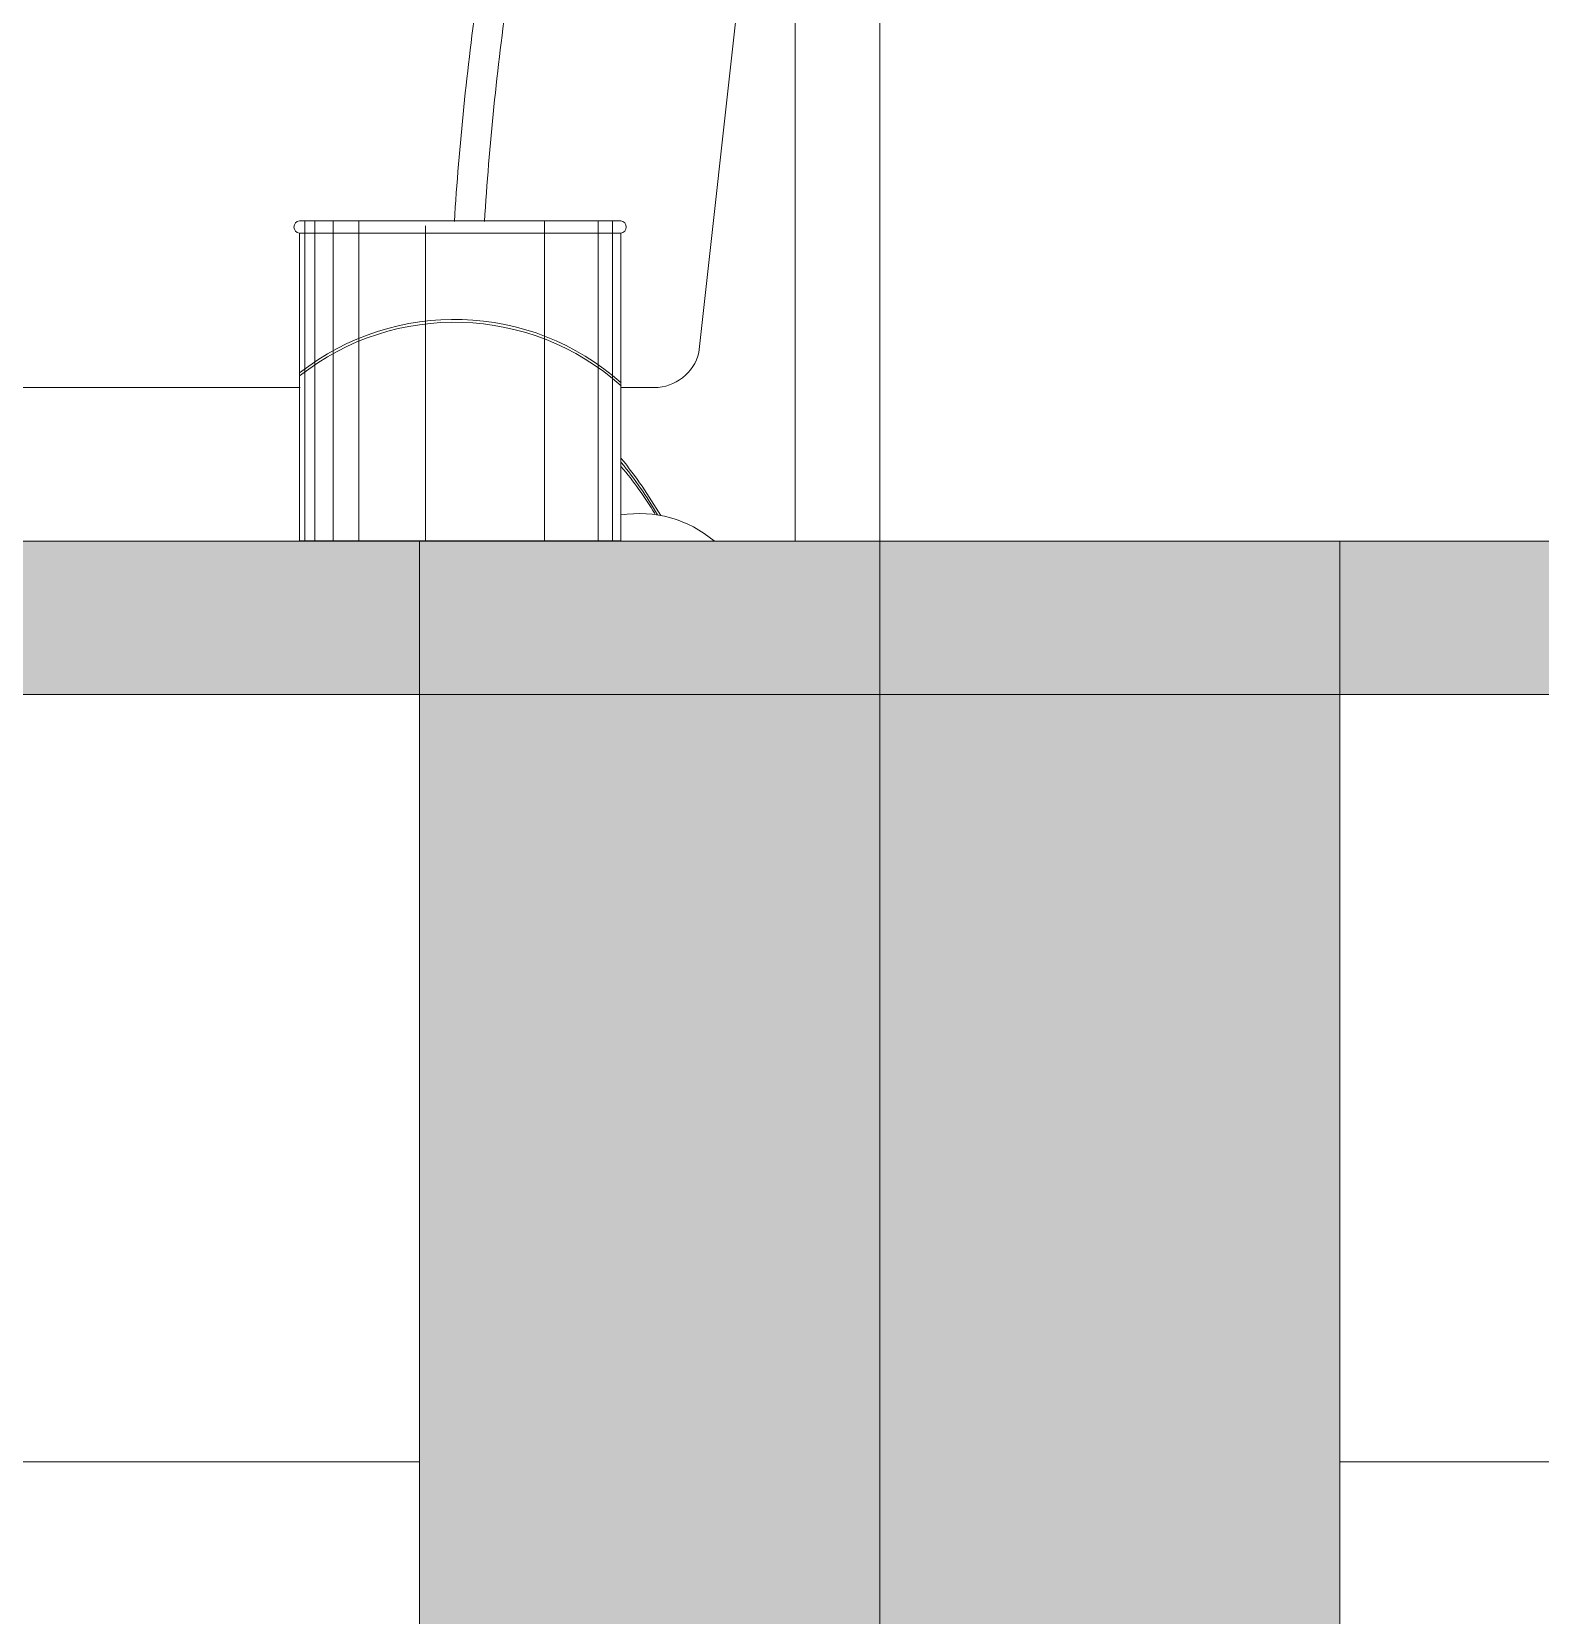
# Model space of a CAD drawing. Header units: millimetres. Extents: x 485872 to 486142, y -52344 to -52207.
# Drawn here: x 486120.486 to 486121.47, y -52303.577 to -52302.545 of the extents above; entities that cross this region are included whole.
import ezdxf

# ---------------------------------------------------------------- set-up
doc = ezdxf.new("R2010")
doc.units = ezdxf.units.MM
doc.header["$LTSCALE"] = 15
doc.linetypes.add('DASHDOTX2', pattern=[50.8, 25.4, -12.7, 0, -12.7])
doc.layers.add('JJ2', color=3, linetype='Continuous')

# ---------------------------------------------------------------- blocks, each defined once
blk = doc.blocks.new('sf')
at = {"color": 43, "lineweight": 5}
for p, q in [((17714.8, 470560.5), (18114.8, 470560.5)), ((17725.4, 470162.6), (17725.4, 470560.5)), ((17743, 470162.6), (17743, 470560.5)), ((17810, 470162.6), (17810, 470560.5)), ((17958.1, 470162.6), (17958.1, 470554.5)), ((18041, 470162.6), (18041, 470560.5)), ((18072.7, 470162.6), (18072.7, 470560.5)), ((18095.6, 470162.6), (18095.6, 470560.5)), ((18107.9, 470162.6), (18107.9, 470560.5)), ((17714.8, 470162.6), (17714.8, 470545.5)), ((17714.8, 470545.5), (18114.8, 470545.5)), ((18114.8, 470545.5), (18114.8, 470162.6)), ((18114.8, 470162.6), (17714.8, 470162.6))]:
    blk.add_line(p, q, dxfattribs=at)
for centre, radius, start, end in [((14315, 470338.5), 3576.4, 3.5464, 8.1291), ((14352.4, 470338.5), 3576.4, 3.5464, 8.1291), ((17715.7, 470553), 7.55, 96.4136, 263.5864), ((18114, 470553), 7.55, 276.4136, 83.5864), ((17921.9, 470126.5), 311.7, 51.8364, 131.7408), ((17921.9, 470122.9), 311.7, 51.8364, 131.7408)]:
    blk.add_arc(centre, radius, start, end, dxfattribs=at)
blk = doc.blocks.new('elevation sofa')
at = {"layer": 'JJ2', "color": 4, "lineweight": 5}
for p, q in [((715675, -15128.1), (715740.2, -15716.5)), ((715790.6, -15739.3), (715769.3, -15739.3)), ((716358.6, -15739.4), (716000.2, -15739.3))]:
    blk.add_line(p, q, dxfattribs=at)
at = {"layer": 'JJ2', "color": 137, "lineweight": 5}
blk.add_line((715730.2, -15839.3), (715790.9, -15839.3), dxfattribs=at)
at = {"layer": 'JJ2', "color": 4, "lineweight": 5}
blk.add_arc((715769.3, -15709.3), 30, 193.7773, 269.9945, dxfattribs=at)
at = {"layer": 'JJ2', "color": 137, "lineweight": 5}
for centre, radius, start, end in [((716034.7, -15981.1), 312.7, 141.2775, 149.5695), ((715779, -15896.9), 75.5, 80.9225, 130.252)]:
    blk.add_arc(centre, radius, start, end, dxfattribs=at)
at = {"layer": 'JJ2', "color": 251, "lineweight": 5}
for centre, radius, start, end in [((715983.1, -15946.3), 249, 140.5794, 150.1449), ((715977.7, -15948), 244.2, 139.961, 148.7783)]:
    blk.add_arc(centre, radius, start, end, dxfattribs=at)

msp = doc.modelspace()

# ---------------------------------------------------------------- hatches: boundary and pattern name
at = {"linetype": 'Continuous', "lineweight": 13}
h = msp.add_hatch(color=256, dxfattribs=at)
h.dxf.hatch_style = 1
h.paths.add_polyline_path([(486095.7389, -52302.8766), (486095.7389, -52302.9766), (486127.3389, -52302.9766), (486127.3389, -52303.0766), (486127.3389, -52302.8766)])
h = msp.add_hatch(color=256, dxfattribs=at)
h.dxf.hatch_style = 1
h.paths.add_polyline_path([(486120.7389, -52303.6766), (486121.3389, -52303.6766), (486121.3389, -52302.8766), (486120.7389, -52302.8766)])

# ---------------------------------------------------------------- linework, layer by layer
at = {"color": 6, "linetype": 'DASHDOTX2', "lineweight": 13}
msp.add_line((486121.0389, -52285.0766), (486121.0389, -52307.1766), dxfattribs=at)
at = {"linetype": 'Continuous', "lineweight": 13}
for points in [[(486120.9839, -52300.1766), (486120.9839, -52302.8766)], [(486095.7389, -52302.8766), (486127.3389, -52302.8766), (486127.3389, -52303.0766), (486127.3389, -52303.0766), (486127.3389, -52302.9766), (486095.7389, -52302.9766)], [(486115.3389, -52303.4766), (486120.7389, -52303.4766)], [(486121.3389, -52303.4766), (486126.7389, -52303.4766)]]:
    msp.add_lwpolyline(points, dxfattribs=at)
msp.add_lwpolyline([(486120.7389, -52303.6766), (486121.3389, -52303.6766), (486121.3389, -52302.8766), (486120.7389, -52302.8766)], close=True, dxfattribs=at)

# ---------------------------------------------------------------- block references
at = {"lineweight": 5, "xscale": -0.0005240255359560251, "yscale": 0.0005240255359560251, "zscale": 0.0005240255359560251}
msp.add_blockref('sf', (486130.1532, -52549.2538), dxfattribs=at)
at = {"linetype": 'Continuous', "lineweight": 13, "xscale": -0.001, "yscale": 0.001, "zscale": 0.001}
msp.add_blockref('elevation sofa', (486836.6612, -52287.0373), dxfattribs=at)

doc.saveas('drawing.dxf')
